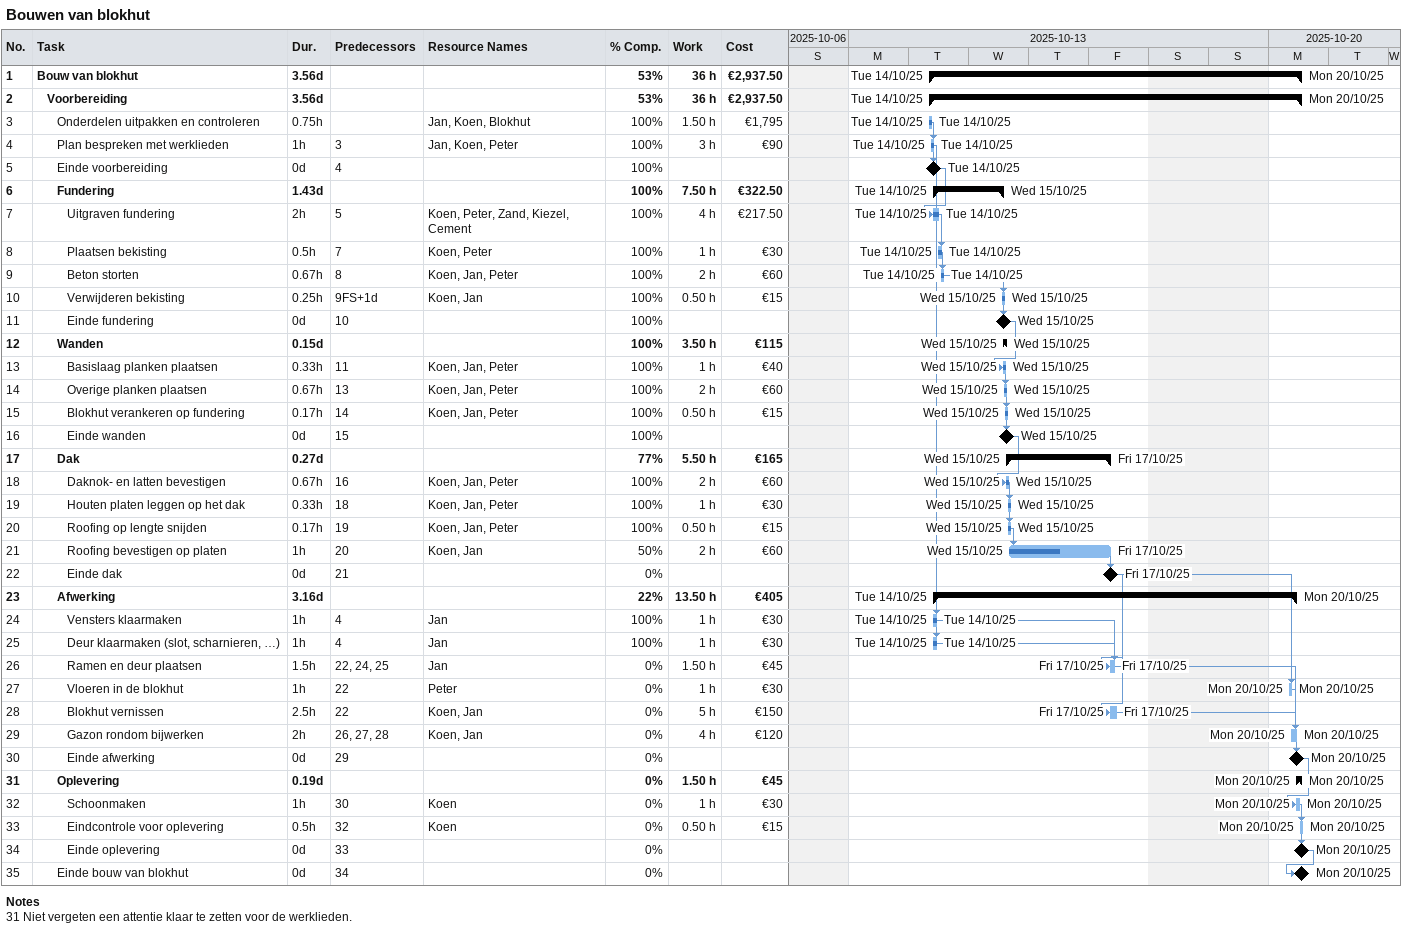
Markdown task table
Bouwen van blokhut

| ID | Level | Task | Duration | Start | Finish | Predecessors | Resources | % complete | Work (h) | Cost (€) |
|---|---|---|---|---|---|---|---|---|---|---|
| 1 | 1 | **Bouw van blokhut** | 3.56d | 2025-10-14 | 2025-10-20 |  |  | 53 | 36 | 2937.50 |
| 2 | 2 | **Voorbereiding** | 3.56d | 2025-10-14 | 2025-10-20 |  |  | 53 | 36 | 2937.50 |
| 3 | 3 | Onderdelen uitpakken en controleren | 0.75h | 2025-10-14 | 2025-10-14 |  | Jan, Koen, Blokhut | 100 | 1.50 | 1795 |
| 4 | 3 | Plan bespreken met werklieden | 1h | 2025-10-14 | 2025-10-14 | 3 | Jan, Koen, Peter | 100 | 3 | 90 |
| 5 | 3 | Einde voorbereiding | 0d | 2025-10-14 | 2025-10-14 | 4 |  | 100 |  |  |
| 6 | 3 | **Fundering** | 1.43d | 2025-10-14 | 2025-10-15 |  |  | 100 | 7.50 | 322.50 |
| 7 | 4 | Uitgraven fundering | 2h | 2025-10-14 | 2025-10-14 | 5 | Koen, Peter, Zand, Kiezel, Cement | 100 | 4 | 217.50 |
| 8 | 4 | Plaatsen bekisting | 0.5h | 2025-10-14 | 2025-10-14 | 7 | Koen, Peter | 100 | 1 | 30 |
| 9 | 4 | Beton storten | 0.67h | 2025-10-14 | 2025-10-14 | 8 | Koen, Jan, Peter | 100 | 2 | 60 |
| 10 | 4 | Verwijderen bekisting | 0.25h | 2025-10-15 | 2025-10-15 | 9FS+1d | Koen, Jan | 100 | 0.50 | 15 |
| 11 | 4 | Einde fundering | 0d | 2025-10-15 | 2025-10-15 | 10 |  | 100 |  |  |
| 12 | 3 | **Wanden** | 0.15d | 2025-10-15 | 2025-10-15 |  |  | 100 | 3.50 | 115 |
| 13 | 4 | Basislaag planken plaatsen | 0.33h | 2025-10-15 | 2025-10-15 | 11 | Koen, Jan, Peter | 100 | 1 | 40 |
| 14 | 4 | Overige planken plaatsen | 0.67h | 2025-10-15 | 2025-10-15 | 13 | Koen, Jan, Peter | 100 | 2 | 60 |
| 15 | 4 | Blokhut verankeren op fundering | 0.17h | 2025-10-15 | 2025-10-15 | 14 | Koen, Jan, Peter | 100 | 0.50 | 15 |
| 16 | 4 | Einde wanden | 0d | 2025-10-15 | 2025-10-15 | 15 |  | 100 |  |  |
| 17 | 3 | **Dak** | 0.27d | 2025-10-15 | 2025-10-17 |  |  | 77 | 5.50 | 165 |
| 18 | 4 | Daknok- en latten bevestigen | 0.67h | 2025-10-15 | 2025-10-15 | 16 | Koen, Jan, Peter | 100 | 2 | 60 |
| 19 | 4 | Houten platen leggen op het dak | 0.33h | 2025-10-15 | 2025-10-15 | 18 | Koen, Jan, Peter | 100 | 1 | 30 |
| 20 | 4 | Roofing op lengte snijden | 0.17h | 2025-10-15 | 2025-10-15 | 19 | Koen, Jan, Peter | 100 | 0.50 | 15 |
| 21 | 4 | Roofing bevestigen op platen | 1h | 2025-10-15 | 2025-10-17 | 20 | Koen, Jan | 50 | 2 | 60 |
| 22 | 4 | Einde dak | 0d | 2025-10-17 | 2025-10-17 | 21 |  | 0 |  |  |
| 23 | 3 | **Afwerking** | 3.16d | 2025-10-14 | 2025-10-20 |  |  | 22 | 13.50 | 405 |
| 24 | 4 | Vensters klaarmaken | 1h | 2025-10-14 | 2025-10-14 | 4 | Jan | 100 | 1 | 30 |
| 25 | 4 | Deur klaarmaken (slot, scharnieren, …) | 1h | 2025-10-14 | 2025-10-14 | 4 | Jan | 100 | 1 | 30 |
| 26 | 4 | Ramen en deur plaatsen | 1.5h | 2025-10-17 | 2025-10-17 | 22, 24, 25 | Jan | 0 | 1.50 | 45 |
| 27 | 4 | Vloeren in de blokhut | 1h | 2025-10-20 | 2025-10-20 | 22 | Peter | 0 | 1 | 30 |
| 28 | 4 | Blokhut vernissen | 2.5h | 2025-10-17 | 2025-10-17 | 22 | Koen, Jan | 0 | 5 | 150 |
| 29 | 4 | Gazon rondom bijwerken | 2h | 2025-10-20 | 2025-10-20 | 26, 27, 28 | Koen, Jan | 0 | 4 | 120 |
| 30 | 4 | Einde afwerking | 0d | 2025-10-20 | 2025-10-20 | 29 |  | 0 |  |  |
| 31 | 3 | **Oplevering** | 0.19d | 2025-10-20 | 2025-10-20 |  |  | 0 | 1.50 | 45 |
| 32 | 4 | Schoonmaken | 1h | 2025-10-20 | 2025-10-20 | 30 | Koen | 0 | 1 | 30 |
| 33 | 4 | Eindcontrole voor oplevering | 0.5h | 2025-10-20 | 2025-10-20 | 32 | Koen | 0 | 0.50 | 15 |
| 34 | 4 | Einde oplevering | 0d | 2025-10-20 | 2025-10-20 | 33 |  | 0 |  |  |
| 35 | 3 | Einde bouw van blokhut | 0d | 2025-10-20 | 2025-10-20 | 34 |  | 0 |  |  |

Notes
- 31: Niet vergeten een attentie klaar te zetten voor de werklieden.
